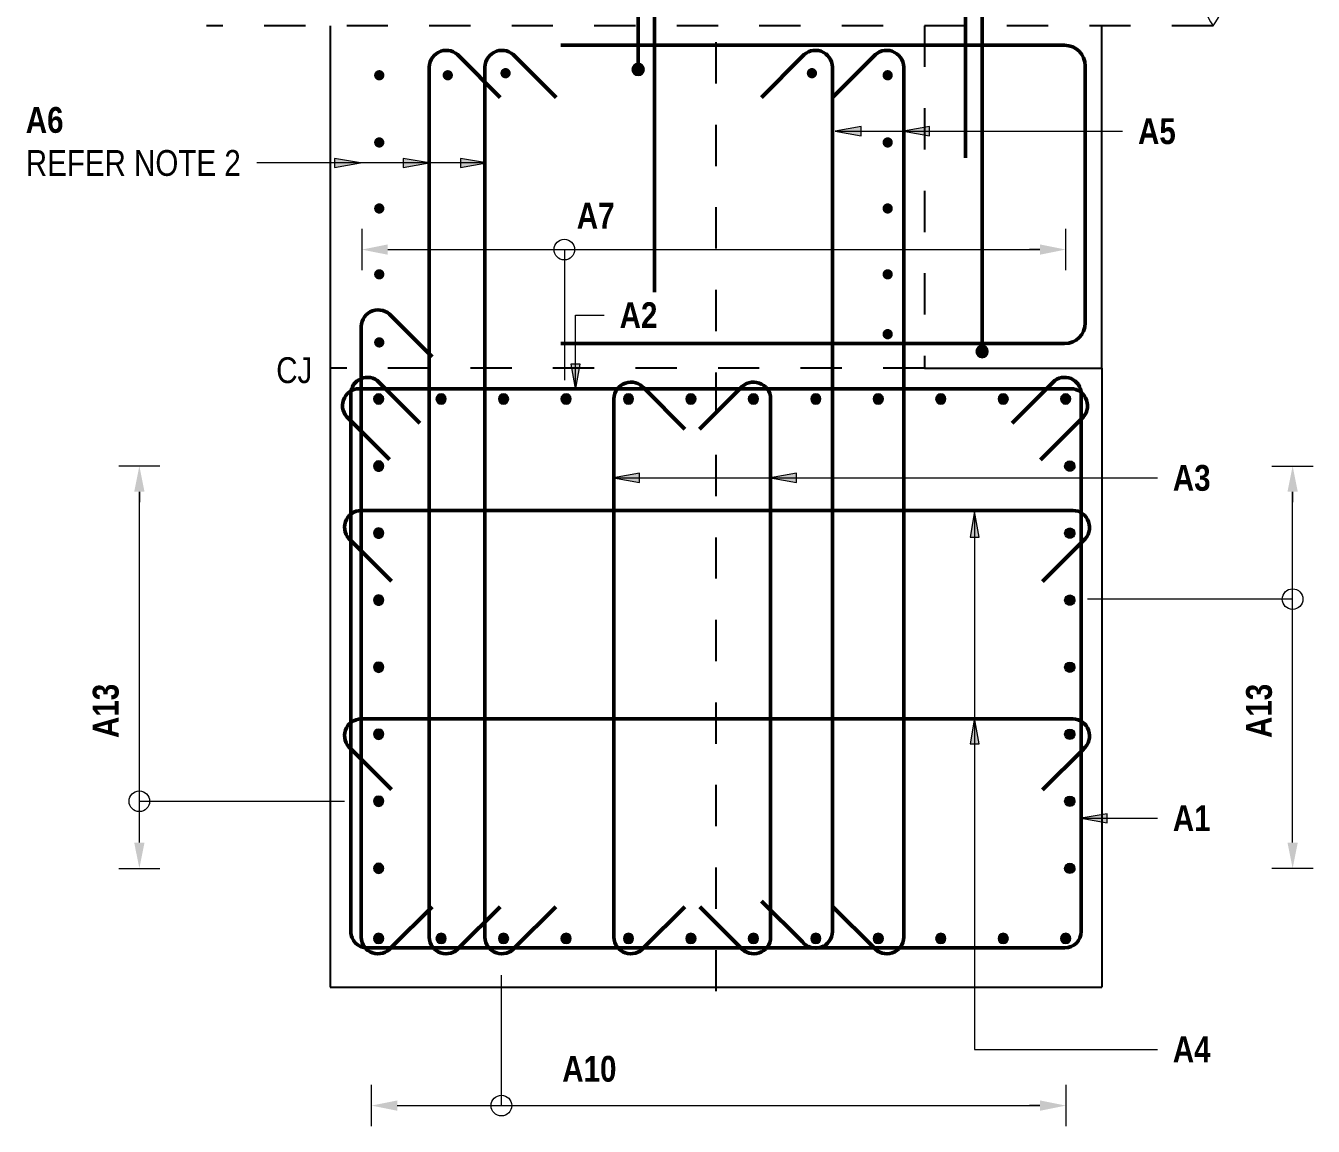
# Model space of a CAD drawing. Header units: metres. Extents: x -546.8 to -533.5, y 1.4 to 22.4.
# Drawn here: x -537.162 to -534.041, y 2.478 to 5.145 of the extents above; entities that cross this region are included whole.
import ezdxf

# ---------------------------------------------------------------- set-up
doc = ezdxf.new("R2010")
doc.units = ezdxf.units.M
doc.linetypes.add('JacobsCenter', pattern=[0.015, 0.009, -0.0015, 0.003, -0.0015])
doc.linetypes.add('JacobsDash', pattern=[0.0045, 0.003, -0.0015])
for name, color, linetype, lineweight in [('A-ANNO-NOTE', 7, 'Continuous', 9), ('A-DETL', 7, 'Continuous', 13), ('A-DETL-GENF', 7, 'Continuous', 9), ('G-ANNO-TEXT', 7, 'Continuous', 9)]:
    doc.layers.add(name, color=color, linetype=linetype, lineweight=lineweight)
doc.styles.add('Arial Narrow', font='ARIALN.TTF', dxfattribs={"height": 0.0625})
doc.styles.add('Arial Narrow_B', font='ARIALNB.TTF', dxfattribs={"height": 0.0625})

# ---------------------------------------------------------------- blocks, each defined once
blk = doc.blocks.new('Reinforcement-U Bar with135 hook - _L_ Bar-6677964-DRG-2873076 - SECTION 3')
at = {"layer": 'A-DETL-GENF', "lineweight": 50}
for p, q in [((-0.084, 0), (1.6062, 0)), ((-0.124, -0.04), (-0.124, -1.3429)), ((1.6462, -0.04), (1.6462, -1.3429)), ((-0.0558, -1.3712), (0.0432, -1.2722)), ((1.5779, -1.3712), (1.4789, -1.2722))]:
    blk.add_line(p, q, dxfattribs=at)
for centre, start, end in [((-0.084, -0.04), 90, 180), ((1.6062, -0.04), 360, 90), ((-0.084, -1.3429), 180, 315), ((1.6062, -1.3429), 225, 0)]:
    blk.add_arc(centre, 0.04, start, end, dxfattribs=at)
blk = doc.blocks.new('Reinforcement-TIE BAR 135_ - Lig-6673694-DRG-2873076 - SECTION 3')
at = {"layer": 'A-DETL-GENF', "lineweight": 50}
for p, q in [((1.725, 0), (0, 0)), ((-0.0251, -0.0728), (0.0739, -0.1718)), ((1.7505, -0.0733), (1.6515, -0.1723))]:
    blk.add_line(p, q, dxfattribs=at)
for centre, radius, start, end in [((0.001, -0.0411), 0.0411, 91.4367, 230.5003), ((1.724, -0.0414), 0.0414, 309.7212, 88.5979)]:
    blk.add_arc(centre, radius, start, end, dxfattribs=at)
blk = doc.blocks.new('Repeating Detail - Reo Dot_Scale 25_Section-1695670-DRG-2873076 - SECTION 3')
at = {"layer": 'A-DETL-GENF'}
for points in [[(0.0125, 1.665), (0.0121, 1.6682), (0.0108, 1.6713), (0.0088, 1.6738), (0.0062, 1.6758), (0.0032, 1.6771), (0, 1.6775), (-0.0032, 1.6771), (-0.0063, 1.6758), (-0.0088, 1.6738), (-0.0108, 1.6713), (-0.0121, 1.6682), (-0.0125, 1.665), (-0.0121, 1.6618), (-0.0108, 1.6588), (-0.0088, 1.6562), (-0.0063, 1.6542), (-0.0032, 1.6529), (0, 1.6525), (0.0032, 1.6529), (0.0062, 1.6542), (0.0088, 1.6562), (0.0108, 1.6588), (0.0121, 1.6618)], [(0.0125, 1.5136), (0.0121, 1.5169), (0.0108, 1.5199), (0.0088, 1.5225), (0.0062, 1.5245), (0.0032, 1.5257), (0, 1.5261), (-0.0032, 1.5257), (-0.0063, 1.5245), (-0.0088, 1.5225), (-0.0108, 1.5199), (-0.0121, 1.5169), (-0.0125, 1.5136), (-0.0121, 1.5104), (-0.0108, 1.5074), (-0.0088, 1.5048), (-0.0063, 1.5028), (-0.0032, 1.5016), (0, 1.5011), (0.0032, 1.5016), (0.0062, 1.5028), (0.0088, 1.5048), (0.0108, 1.5074), (0.0121, 1.5104)], [(0.0125, 1.3623), (0.0121, 1.3655), (0.0108, 1.3685), (0.0088, 1.3711), (0.0062, 1.3731), (0.0032, 1.3743), (0, 1.3748), (-0.0032, 1.3743), (-0.0063, 1.3731), (-0.0088, 1.3711), (-0.0108, 1.3685), (-0.0121, 1.3655), (-0.0125, 1.3623), (-0.0121, 1.359), (-0.0108, 1.356), (-0.0088, 1.3534), (-0.0063, 1.3514), (-0.0032, 1.3502), (0, 1.3498), (0.0032, 1.3502), (0.0062, 1.3514), (0.0088, 1.3534), (0.0108, 1.356), (0.0121, 1.359)], [(0.0125, 1.2109), (0.0121, 1.2141), (0.0108, 1.2172), (0.0088, 1.2197), (0.0062, 1.2217), (0.0032, 1.223), (0, 1.2234), (-0.0032, 1.223), (-0.0063, 1.2217), (-0.0088, 1.2197), (-0.0108, 1.2172), (-0.0121, 1.2141), (-0.0125, 1.2109), (-0.0121, 1.2077), (-0.0108, 1.2047), (-0.0088, 1.2021), (-0.0063, 1.2001), (-0.0032, 1.1988), (0, 1.1984), (0.0032, 1.1988), (0.0062, 1.2001), (0.0088, 1.2021), (0.0108, 1.2047), (0.0121, 1.2077)], [(0.0125, 1.0595), (0.0121, 1.0628), (0.0108, 1.0658), (0.0088, 1.0684), (0.0062, 1.0704), (0.0032, 1.0716), (0, 1.072), (-0.0032, 1.0716), (-0.0063, 1.0704), (-0.0094, 1.0677), (-0.0108, 1.0658), (-0.0121, 1.0628), (-0.0125, 1.0595), (-0.0121, 1.0563), (-0.0108, 1.0533), (-0.0088, 1.0507), (-0.0063, 1.0487), (-0.0032, 1.0475), (0, 1.047), (0.0032, 1.0475), (0.0062, 1.0487), (0.0088, 1.0507), (0.0108, 1.0533), (0.0121, 1.0563)], [(0.0125, 0.9082), (0.0121, 0.9114), (0.0108, 0.9144), (0.0088, 0.917), (0.0062, 0.919), (0.0032, 0.9203), (0, 0.9207), (-0.0032, 0.9203), (-0.0063, 0.919), (-0.0088, 0.917), (-0.0108, 0.9144), (-0.0121, 0.9114), (-0.0125, 0.9082), (-0.0121, 0.9049), (-0.0108, 0.9019), (-0.0088, 0.8993), (-0.0063, 0.8974), (-0.0032, 0.8961), (0, 0.8957), (0.0032, 0.8961), (0.0062, 0.8974), (0.0088, 0.8993), (0.0108, 0.9019), (0.0121, 0.9049)], [(0.0125, 0.7568), (0.0121, 0.7601), (0.0108, 0.7631), (0.0088, 0.7657), (0.0062, 0.7676), (0.0032, 0.7689), (0, 0.7693), (-0.0032, 0.7689), (-0.0063, 0.7676), (-0.0088, 0.7657), (-0.0108, 0.7631), (-0.0121, 0.7601), (-0.0125, 0.7568), (-0.0121, 0.7536), (-0.0108, 0.7506), (-0.0088, 0.748), (-0.0063, 0.746), (-0.0032, 0.7447), (0, 0.7443), (0.0032, 0.7447), (0.0062, 0.746), (0.0088, 0.748), (0.0108, 0.7506), (0.0121, 0.7536)], [(0.0125, 0.6055), (0.0121, 0.6087), (0.0108, 0.6117), (0.0088, 0.6143), (0.0062, 0.6163), (0.0032, 0.6175), (0, 0.618), (-0.0032, 0.6175), (-0.0063, 0.6163), (-0.0088, 0.6143), (-0.0108, 0.6117), (-0.0121, 0.6087), (-0.0125, 0.6055), (-0.0121, 0.6022), (-0.0108, 0.5992), (-0.0088, 0.5966), (-0.0063, 0.5946), (-0.0032, 0.5934), (0, 0.593), (0.0032, 0.5934), (0.0062, 0.5946), (0.0088, 0.5966), (0.0108, 0.5992), (0.0121, 0.6022)], [(0.0125, 0.4541), (0.0121, 0.4573), (0.0108, 0.4603), (0.0088, 0.4629), (0.0062, 0.4649), (0.0032, 0.4662), (0, 0.4666), (-0.0032, 0.4662), (-0.0063, 0.4649), (-0.0088, 0.4629), (-0.0108, 0.4603), (-0.0121, 0.4573), (-0.0125, 0.4541), (-0.0121, 0.4509), (-0.0108, 0.4478), (-0.0088, 0.4453), (-0.0063, 0.4433), (-0.0032, 0.442), (0, 0.4416), (0.0032, 0.442), (0.0062, 0.4433), (0.0088, 0.4453), (0.0108, 0.4478), (0.0121, 0.4509)], [(0.0125, 0.3027), (0.0121, 0.306), (0.0108, 0.309), (0.0088, 0.3116), (0.0062, 0.3136), (0.0032, 0.3148), (0, 0.3152), (-0.0032, 0.3148), (-0.0063, 0.3136), (-0.0088, 0.3116), (-0.0108, 0.309), (-0.0121, 0.306), (-0.0125, 0.3027), (-0.0121, 0.2995), (-0.0108, 0.2965), (-0.0088, 0.2939), (-0.0063, 0.2919), (-0.0032, 0.2907), (0, 0.2902), (0.0032, 0.2907), (0.0062, 0.2919), (0.0088, 0.2939), (0.0108, 0.2965), (0.0121, 0.2995)], [(0.0125, 0.1514), (0.0121, 0.1546), (0.0108, 0.1576), (0.0088, 0.1602), (0.0062, 0.1622), (0.0032, 0.1634), (0, 0.1639), (-0.0032, 0.1634), (-0.0063, 0.1622), (-0.0088, 0.1602), (-0.0108, 0.1576), (-0.0121, 0.1546), (-0.0125, 0.1514), (-0.0121, 0.1481), (-0.0108, 0.1451), (-0.0088, 0.1425), (-0.0063, 0.1405), (-0.0032, 0.1393), (0, 0.1389), (0.0032, 0.1393), (0.0062, 0.1405), (0.0088, 0.1425), (0.0108, 0.1451), (0.0121, 0.1481)], [(0.0125, 0), (0.0121, 0.0032), (0.0108, 0.0062), (0.0088, 0.0088), (0.0062, 0.0108), (0.0032, 0.0121), (0, 0.0125), (-0.0032, 0.0121), (-0.0063, 0.0108), (-0.0088, 0.0088), (-0.0108, 0.0062), (-0.0121, 0.0032), (-0.0125, 0), (-0.0121, -0.0032), (-0.0108, -0.0063), (-0.0088, -0.0088), (-0.0063, -0.0108), (-0.0032, -0.0121), (0, -0.0125), (0.0032, -0.0121), (0.0062, -0.0108), (0.0088, -0.0088), (0.0108, -0.0063), (0.0121, -0.0032)]]:
    blk.add_hatch(color=256, dxfattribs=at).paths.add_polyline_path(points)
for centre, start, end in [((0, 1.665), 360, 180), ((0, 1.665), 180, 360), ((0, 1.5136), 360, 180), ((0, 1.5136), 180, 360), ((0, 1.3623), 360, 180), ((0, 1.3623), 180, 360), ((0, 1.2109), 360, 180), ((0, 1.2109), 180, 360), ((0, 1.0595), 360, 180), ((0, 1.0595), 180, 360), ((0, 0.9082), 360, 180), ((0, 0.9082), 180, 360), ((0, 0.7568), 360, 180), ((0, 0.7568), 180, 360), ((0, 0.6055), 360, 180), ((0, 0.6055), 180, 360), ((0, 0.4541), 360, 180), ((0, 0.4541), 180, 360), ((0, 0.3027), 360, 180), ((0, 0.3027), 180, 360), ((0, 0.1514), 360, 180), ((0, 0.1514), 180, 360), ((0, 0), 360, 180), ((0, 0), 180, 360)]:
    blk.add_arc(centre, 0.0125, start, end, dxfattribs=at)
blk = doc.blocks.new('Repeating Detail - Reo Dot_Scale 25_Section-V9-DRG-2873076 - SECTION 3')
at = {"layer": 'A-DETL-GENF'}
for points in [[(0, 0.9875), (-0.0032, 0.9871), (-0.0063, 0.9858), (-0.0088, 0.9838), (-0.0108, 0.9812), (-0.0121, 0.9782), (-0.0125, 0.975), (-0.0121, 0.9718), (-0.0108, 0.9687), (-0.0088, 0.9662), (-0.0063, 0.9642), (-0.0032, 0.9629), (0, 0.9625), (0.0032, 0.9629), (0.0062, 0.9642), (0.0088, 0.9662), (0.0108, 0.9687), (0.0121, 0.9718), (0.0125, 0.975), (0.0121, 0.9782), (0.0108, 0.9812), (0.0088, 0.9838), (0.0062, 0.9858), (0.0032, 0.9871)], [(0, 0.825), (-0.0032, 0.8246), (-0.0063, 0.8233), (-0.0088, 0.8213), (-0.0108, 0.8187), (-0.0121, 0.8157), (-0.0125, 0.8125), (-0.0121, 0.8093), (-0.0108, 0.8062), (-0.0088, 0.8037), (-0.0063, 0.8017), (-0.0032, 0.8004), (0, 0.8), (0.0032, 0.8004), (0.0062, 0.8017), (0.0088, 0.8037), (0.0108, 0.8062), (0.0121, 0.8093), (0.0125, 0.8125), (0.0121, 0.8157), (0.0108, 0.8187), (0.0088, 0.8213), (0.0062, 0.8233), (0.0032, 0.8246)], [(0, 0.6625), (-0.0032, 0.6621), (-0.0063, 0.6608), (-0.0088, 0.6588), (-0.0108, 0.6562), (-0.0121, 0.6532), (-0.0125, 0.65), (-0.0121, 0.6468), (-0.0108, 0.6437), (-0.0088, 0.6412), (-0.0063, 0.6392), (-0.0032, 0.6379), (0, 0.6375), (0.0032, 0.6379), (0.0062, 0.6392), (0.0088, 0.6412), (0.0108, 0.6437), (0.0121, 0.6468), (0.0125, 0.65), (0.0121, 0.6532), (0.0108, 0.6562), (0.0088, 0.6588), (0.0062, 0.6608), (0.0032, 0.6621)], [(0, 0.5), (-0.0032, 0.4996), (-0.0063, 0.4983), (-0.0088, 0.4963), (-0.0108, 0.4937), (-0.0121, 0.4907), (-0.0125, 0.4875), (-0.0121, 0.4843), (-0.0108, 0.4812), (-0.0088, 0.4787), (-0.0063, 0.4767), (-0.0032, 0.4754), (0, 0.475), (0.0032, 0.4754), (0.0062, 0.4767), (0.0088, 0.4787), (0.0108, 0.4812), (0.0121, 0.4843), (0.0125, 0.4875), (0.0121, 0.4907), (0.0108, 0.4937), (0.0088, 0.4963), (0.0062, 0.4983), (0.0032, 0.4996)], [(0, 0.3375), (-0.0032, 0.3371), (-0.0063, 0.3358), (-0.0088, 0.3338), (-0.0108, 0.3312), (-0.0121, 0.3282), (-0.0125, 0.325), (-0.0121, 0.3218), (-0.0108, 0.3187), (-0.0088, 0.3162), (-0.0063, 0.3142), (-0.0032, 0.3129), (0, 0.3125), (0.0032, 0.3129), (0.0062, 0.3142), (0.0088, 0.3162), (0.0108, 0.3187), (0.0121, 0.3218), (0.0125, 0.325), (0.0121, 0.3282), (0.0108, 0.3312), (0.0088, 0.3338), (0.0062, 0.3358), (0.0032, 0.3371)], [(0, 0.175), (-0.0032, 0.1746), (-0.0063, 0.1733), (-0.0088, 0.1713), (-0.0108, 0.1687), (-0.0121, 0.1657), (-0.0125, 0.1625), (-0.0121, 0.1593), (-0.0108, 0.1562), (-0.0088, 0.1537), (-0.0063, 0.1517), (-0.0032, 0.1504), (0, 0.15), (0.0032, 0.1504), (0.0062, 0.1517), (0.0088, 0.1537), (0.0108, 0.1562), (0.0121, 0.1593), (0.0125, 0.1625), (0.0121, 0.1657), (0.0108, 0.1687), (0.0088, 0.1713), (0.0062, 0.1733), (0.0032, 0.1746)], [(0, 0.0125), (-0.0032, 0.0121), (-0.0063, 0.0108), (-0.0088, 0.0088), (-0.0108, 0.0062), (-0.0121, 0.0032), (-0.0125, 0), (-0.0121, -0.0032), (-0.0108, -0.0063), (-0.0088, -0.0088), (-0.0063, -0.0108), (-0.0032, -0.0121), (0, -0.0125), (0.0032, -0.0121), (0.0062, -0.0108), (0.0088, -0.0088), (0.0108, -0.0063), (0.0121, -0.0032), (0.0125, 0), (0.0121, 0.0032), (0.0108, 0.0062), (0.0088, 0.0088), (0.0062, 0.0108), (0.0032, 0.0121)]]:
    blk.add_hatch(color=256, dxfattribs=at).paths.add_polyline_path(points)
for centre, start, end in [((0, 0.975), 360, 180), ((0, 0.975), 180, 360), ((0, 0.8125), 360, 180), ((0, 0.8125), 180, 360), ((0, 0.65), 360, 180), ((0, 0.65), 180, 360), ((0, 0.4875), 360, 180), ((0, 0.4875), 180, 360), ((0, 0.325), 360, 180), ((0, 0.325), 180, 360), ((0, 0.1625), 360, 180), ((0, 0.1625), 180, 360), ((0, 0), 360, 180), ((0, 0), 180, 360)]:
    blk.add_arc(centre, 0.0125, start, end, dxfattribs=at)
blk = doc.blocks.new('Reinforcement-TIE BAR 135_ - Lig-6674803-DRG-2873076 - SECTION 3')
at = {"layer": 'A-DETL-GENF', "lineweight": 50}
for p, q in [((1.305, 0), (0, 0)), ((-0.0251, -0.0728), (0.0739, -0.1718)), ((1.3305, -0.0733), (1.2315, -0.1723))]:
    blk.add_line(p, q, dxfattribs=at)
for centre, radius, start, end in [((0.001, -0.0411), 0.0411, 91.4367, 230.5003), ((1.304, -0.0414), 0.0414, 309.7212, 88.5979)]:
    blk.add_arc(centre, radius, start, end, dxfattribs=at)
blk = doc.blocks.new('Reinforcement-TIE BAR 135_ - Lig-6674867-DRG-2873076 - SECTION 3')
at = {"layer": 'A-DETL-GENF', "lineweight": 50}
for p, q in [((-0.0251, 0.0728), (0.0739, 0.1718)), ((1.3305, 0.0733), (1.2315, 0.1723)), ((1.305, 0), (0, 0))]:
    blk.add_line(p, q, dxfattribs=at)
for centre, radius, start, end in [((0.001, 0.0411), 0.0411, 129.4997, 268.5633), ((1.304, 0.0414), 0.0414, 271.4021, 50.2788)]:
    blk.add_arc(centre, radius, start, end, dxfattribs=at)
blk = doc.blocks.new('Reinforcement-TIE BAR 135_ - Lig-9207669-DRG-2873076 - SECTION 3')
at = {"layer": 'A-DETL-GENF', "lineweight": 50}
for p, q in [((1.48, 0), (0, 0)), ((-0.0251, -0.0728), (0.0739, -0.1718)), ((1.5055, -0.0733), (1.4065, -0.1723))]:
    blk.add_line(p, q, dxfattribs=at)
for centre, radius, start, end in [((0.001, -0.0411), 0.0411, 91.4367, 230.5003), ((1.479, -0.0414), 0.0414, 309.7212, 88.5979)]:
    blk.add_arc(centre, radius, start, end, dxfattribs=at)
blk = doc.blocks.new('Reinforcement-TIE BAR 135_ - Lig-7275899-DRG-2873076 - SECTION 3')
at = {"layer": 'A-DETL-GENF', "lineweight": 50}
for p, q in [((2.109, 0), (0, 0)), ((-0.0251, -0.0728), (0.0739, -0.1718)), ((2.1345, -0.0733), (2.0355, -0.1723))]:
    blk.add_line(p, q, dxfattribs=at)
for centre, radius, start, end in [((0.001, -0.0411), 0.0411, 91.4367, 230.5003), ((2.108, -0.0414), 0.0414, 309.7212, 88.5979)]:
    blk.add_arc(centre, radius, start, end, dxfattribs=at)
blk = doc.blocks.new('Reinforcement-TIE BAR 135_ - Lig-7275886-DRG-2873076 - SECTION 3')
at = {"layer": 'A-DETL-GENF', "lineweight": 50}
for p, q in [((-0.0251, 0.0728), (0.0739, 0.1718)), ((2.1345, 0.0733), (2.0355, 0.1723)), ((2.109, 0), (0, 0))]:
    blk.add_line(p, q, dxfattribs=at)
for centre, radius, start, end in [((0.001, 0.0411), 0.0411, 129.4997, 268.5633), ((2.108, 0.0414), 0.0414, 271.4021, 50.2788)]:
    blk.add_arc(centre, radius, start, end, dxfattribs=at)
blk = doc.blocks.new('T2DExtentArrowReinf_v1 - Extent-7621020-DRG-2873076 - SECTION 3')
at = {"layer": 'A-DETL-GENF'}
for p, q in [((0.6525, 0), (0.6525, 0.4975)), ((0, -0.01), (0, 0.01)), ((0.975, 0.01), (0.975, 0)), ((0.0625, 0), (0.9125, 0))]:
    blk.add_line(p, q, dxfattribs=at)
blk = doc.blocks.new('T2DExtentArrowReinf_v1 - Extent-7620937-DRG-2873076 - SECTION 3')
at = {"layer": 'A-DETL-GENF'}
for p, q in [((0, 0.01), (0, -0.01)), ((0.0625, 0), (0.9125, 0)), ((0.1625, 0), (0.1625, -0.4975)), ((0.975, -0.01), (0.975, 0))]:
    blk.add_line(p, q, dxfattribs=at)
blk = doc.blocks.new('Reinforcement-TIE BAR 135_ - Lig-7275900-DRG-2873076 - SECTION 3')
at = {"layer": 'A-DETL-GENF', "lineweight": 50}
for p, q in [((-0.0251, 0.0728), (0.0739, 0.1718)), ((2.1207, 0.0733), (2.0217, 0.1723)), ((2.0952, 0), (0, 0))]:
    blk.add_line(p, q, dxfattribs=at)
for centre, radius, start, end in [((0.001, 0.0411), 0.0411, 129.4997, 268.5633), ((2.0942, 0.0414), 0.0414, 271.4021, 50.2788)]:
    blk.add_arc(centre, radius, start, end, dxfattribs=at)
blk = doc.blocks.new('T2DExtentArrowReinf_v1 - Extent-7550439-DRG-2873076 - SECTION 3')
at = {"layer": 'A-DETL-GENF'}
for p, q in [((0.315, 0), (0.315, 0.3165)), ((0, -0.01), (0, 0.01)), ((0.0625, 0), (1.62, 0)), ((1.6825, 0.01), (1.6825, 0))]:
    blk.add_line(p, q, dxfattribs=at)
blk = doc.blocks.new('T2DExtentArrowReinf_v1 - Extent-7275884-DRG-2873076 - SECTION 3')
at = {"layer": 'A-DETL-GENF'}
for p, q in [((0, 0.01), (0, -0.01)), ((0.0625, 0), (1.6431, 0)), ((0.4906, 0), (0.4906, -0.3165)), ((1.7056, -0.01), (1.7056, 0))]:
    blk.add_line(p, q, dxfattribs=at)
blk = doc.blocks.new('B_Det_Reinf_Bar Section_2D_Grey - Reo Dot_Scale 25_Section-6572820-DRG-2873076 - SECTION 3')
at = {"layer": 'A-DETL-GENF', "true_color": 0xafafaf}
blk.add_hatch(color=253, dxfattribs=at).paths.add_polyline_path([(0, -0.0125), (0.0032, -0.0121), (0.0063, -0.0108), (0.0088, -0.0088), (0.0108, -0.0062), (0.0121, -0.0032), (0.0125, 0), (0.0121, 0.0032), (0.0108, 0.0063), (0.0088, 0.0088), (0.0063, 0.0108), (0.0032, 0.0121), (0, 0.0125), (-0.0032, 0.0121), (-0.0062, 0.0108), (-0.0088, 0.0088), (-0.0108, 0.0063), (-0.0121, 0.0032), (-0.0125, 0), (-0.0121, -0.0032), (-0.0108, -0.0062), (-0.0088, -0.0088), (-0.0062, -0.0108), (-0.0032, -0.0121)])
blk = doc.blocks.new('B_Det_Reinf_Bar Section_2D_Grey - Reo Dot_Scale 25_Section-V11-DRG-2873076 - SECTION 3')
at = {"layer": 'A-DETL-GENF', "true_color": 0xafafaf}
blk.add_hatch(color=253, dxfattribs=at).paths.add_polyline_path([(0, 0.0125), (-0.0032, 0.0121), (-0.0063, 0.0108), (-0.0088, 0.0088), (-0.0108, 0.0062), (-0.0121, 0.0032), (-0.0125, 0), (-0.0121, -0.0032), (-0.0108, -0.0063), (-0.0088, -0.0088), (-0.0063, -0.0108), (-0.0032, -0.0121), (0, -0.0125), (0.0032, -0.0121), (0.0062, -0.0108), (0.0088, -0.0088), (0.0108, -0.0063), (0.0121, -0.0032), (0.0125, 0), (0.0121, 0.0032), (0.0108, 0.0062), (0.0088, 0.0088), (0.0062, 0.0108), (0.0032, 0.0121)])
blk = doc.blocks.new('CS_DET_Rebar Combined_Grey - Multiple Bar-7275943-DRG-2873076 - SECTION 3')
at = {"layer": 'A-DETL-GENF', "true_color": 0xafafaf}
blk.add_hatch(color=253, dxfattribs=at).paths.add_polyline_path([(0.015, 0), (0.0145, 0.0039), (0.013, 0.0075), (0.0106, 0.0106), (0.0075, 0.013), (0.0039, 0.0145), (0, 0.015), (-0.0039, 0.0145), (-0.0077, 0.0128), (-0.0106, 0.0106), (-0.013, 0.0075), (-0.0145, 0.0039), (-0.015, 0), (-0.0145, -0.0039), (-0.013, -0.0075), (-0.0106, -0.0106), (-0.0075, -0.013), (-0.0039, -0.0145), (0, -0.015), (0.0039, -0.0145), (0.0075, -0.013), (0.0106, -0.0106), (0.013, -0.0075), (0.0145, -0.0039)])
at = {"layer": 'A-DETL-GENF', "color": 253, "lineweight": 50, "true_color": 0xafafaf}
blk.add_line((0.015, 0), (1.34, 0), dxfattribs=at)
at = {"layer": 'A-DETL-GENF', "color": 253, "true_color": 0xafafaf}
for start, end in [(360, 180), (180, 360)]:
    blk.add_arc((0, 0), 0.015, start, end, dxfattribs=at)
blk = doc.blocks.new('CS_DET_Rebar Combined_Grey - Multiple Bar-7275946-DRG-2873076 - SECTION 3')
at = {"layer": 'A-DETL-GENF', "true_color": 0xafafaf}
blk.add_hatch(color=253, dxfattribs=at).paths.add_polyline_path([(1.375, 0), (1.3745, 0.0039), (1.373, 0.0075), (1.3706, 0.0106), (1.3675, 0.013), (1.3632, 0.0146), (1.36, 0.015), (1.3561, 0.0145), (1.3525, 0.013), (1.3494, 0.0106), (1.347, 0.0075), (1.3455, 0.0039), (1.345, 0), (1.3455, -0.0039), (1.347, -0.0075), (1.3494, -0.0106), (1.3525, -0.013), (1.3561, -0.0145), (1.36, -0.015), (1.3639, -0.0145), (1.3675, -0.013), (1.3706, -0.0106), (1.373, -0.0075), (1.3745, -0.0039)])
at = {"layer": 'A-DETL-GENF', "color": 253, "lineweight": 50, "true_color": 0xafafaf}
blk.add_line((0, 0), (1.345, 0), dxfattribs=at)
at = {"layer": 'A-DETL-GENF', "color": 253, "true_color": 0xafafaf}
for start, end in [(0, 180), (180, 360)]:
    blk.add_arc((1.36, 0), 0.015, start, end, dxfattribs=at)
blk = doc.blocks.new('ReinfShapeBZT_Grey Light - ReinfShapeBZT_Grey Light-7275959-DRG-2873076 - SECTION 3')
at = {"layer": 'A-DETL-GENF', "color": 253, "lineweight": 50, "true_color": 0xafafaf}
for p, q in [((-0.3627, -0.0773), (-0.3627, 1.1435)), ((0.3604, 1.1435), (0.3604, -0.0773)), ((0.3104, -0.1273), (-0.3127, -0.1273))]:
    blk.add_line(p, q, dxfattribs=at)
for centre, start, end in [((-0.3127, -0.0773), 180, 270), ((0.3104, -0.0773), 270, 0)]:
    blk.add_arc(centre, 0.05, start, end, dxfattribs=at)
blk = doc.blocks.new('CS_DET_Rebar Combined_Grey - Multiple Bar-7275950-DRG-2873076 - SECTION 3')
at = {"layer": 'A-DETL-GENF', "true_color": 0xafafaf}
blk.add_hatch(color=253, dxfattribs=at).paths.add_polyline_path([(-0.015, 0), (-0.0145, -0.0039), (-0.013, -0.0075), (-0.0106, -0.0106), (-0.0075, -0.013), (-0.0039, -0.0145), (0, -0.015), (0.0039, -0.0145), (0.0075, -0.013), (0.0106, -0.0106), (0.013, -0.0075), (0.0145, -0.0039), (0.015, 0), (0.0145, 0.0039), (0.013, 0.0075), (0.0106, 0.0106), (0.0075, 0.013), (0.0039, 0.0145), (0, 0.015), (-0.0039, 0.0145), (-0.0075, 0.013), (-0.0106, 0.0106), (-0.013, 0.0075), (-0.0145, 0.0039)])
at = {"layer": 'A-DETL-GENF', "color": 253, "lineweight": 50, "true_color": 0xafafaf}
blk.add_line((0.015, 0), (1.2698, 0), dxfattribs=at)
at = {"layer": 'A-DETL-GENF', "color": 253, "true_color": 0xafafaf}
for start, end in [(360, 180), (180, 360)]:
    blk.add_arc((0, 0), 0.015, start, end, dxfattribs=at)
blk = doc.blocks.new('CS_DET_Rebar Combined_Grey - Multiple Bar-7275955-DRG-2873076 - SECTION 3')
at = {"layer": 'A-DETL-GENF', "true_color": 0xafafaf}
blk.add_hatch(color=253, dxfattribs=at).paths.add_polyline_path([(1.045, 0), (1.0455, -0.0039), (1.047, -0.0075), (1.0494, -0.0106), (1.0525, -0.013), (1.0561, -0.0145), (1.06, -0.015), (1.0639, -0.0145), (1.0675, -0.013), (1.0706, -0.0106), (1.073, -0.0075), (1.0745, -0.0039), (1.075, 0), (1.0745, 0.0039), (1.073, 0.0075), (1.0706, 0.0106), (1.0675, 0.013), (1.0639, 0.0145), (1.06, 0.015), (1.0561, 0.0145), (1.0525, 0.013), (1.0494, 0.0106), (1.047, 0.0075), (1.0455, 0.0039)])
at = {"layer": 'A-DETL-GENF', "color": 253, "lineweight": 50, "true_color": 0xafafaf}
blk.add_line((0, 0), (1.045, 0), dxfattribs=at)
at = {"layer": 'A-DETL-GENF', "color": 253, "true_color": 0xafafaf}
for start, end in [(360, 180), (180, 360)]:
    blk.add_arc((1.06, 0), 0.015, start, end, dxfattribs=at)
blk = doc.blocks.new('CS_DET_Pile-Column_BreakLine - CS_Tubular BreakLine-7277440-DRG-2873076 - SECTION 3')
at = {"layer": 'A-DETL-GENF', "lineweight": 18}
for centre, start, end in [((0.085, -0.1128), 52.9573, 127.0427), ((0.255, -0.1128), 52.9573, 127.0427), ((0.255, 0.1124), 232.9573, 307.0427)]:
    blk.add_arc(centre, 0.1411, start, end, dxfattribs=at)

msp = doc.modelspace()

# ---------------------------------------------------------------- hatches: boundary and pattern name
at = {"layer": 'A-ANNO-NOTE'}
for points in [[(-536.2843, 4.5902), (-536.2843, 4.6152), (-536.3468, 4.6027), (-536.3414, 4.6016)], [(-534.7037, 4.5902), (-534.6412, 4.6027), (-534.7037, 4.6152)], [(-536.8987, 4.0156), (-536.8737, 4.0156), (-536.8862, 4.0781)], [(-534.0787, 4.0156), (-534.0912, 4.0781), (-534.1037, 4.0156)], [(-536.8862, 3.1031), (-536.8737, 3.1656), (-536.8987, 3.1656), (-536.8957, 3.1504)], [(-534.0912, 3.1031), (-534.0787, 3.1656), (-534.1037, 3.1656)], [(-536.2612, 2.5156), (-536.2612, 2.5406), (-536.3237, 2.5281)], [(-534.7037, 2.5156), (-534.6412, 2.5281), (-534.7037, 2.5406)]]:
    msp.add_hatch(color=256, dxfattribs=at).paths.add_polyline_path(points)
at = {"layer": 'G-ANNO-TEXT'}
for points in [[(-535.1995, 4.8896), (-535.137, 4.8785), (-535.137, 4.9006)], [(-535.034, 4.8896), (-534.9715, 4.8785), (-534.9715, 4.9006)], [(-536.3504, 4.8126), (-536.4129, 4.8237), (-536.4129, 4.8016)], [(-536.1842, 4.8126), (-536.2467, 4.8237), (-536.2467, 4.8016)], [(-536.0451, 4.8126), (-536.1076, 4.8237), (-536.1076, 4.8016)], [(-535.8291, 4.2621), (-535.818, 4.3246), (-535.8401, 4.3246)], [(-535.7367, 4.0494), (-535.6742, 4.0384), (-535.6742, 4.0605)], [(-535.3562, 4.0494), (-535.2937, 4.0384), (-535.2937, 4.0605)], [(-534.8618, 3.9682), (-534.8728, 3.9057), (-534.8508, 3.9057)], [(-534.8618, 3.4674), (-534.8728, 3.4049), (-534.8508, 3.4049)], [(-534.6033, 3.2244), (-534.5408, 3.2134), (-534.5408, 3.2355)]]:
    msp.add_hatch(color=256, dxfattribs=at).paths.add_polyline_path(points)

# ---------------------------------------------------------------- linework, layer by layer
at = {"layer": 'A-ANNO-NOTE'}
for p, q in [((-536.3468, 4.6527), (-536.3468, 4.5527)), ((-534.6412, 4.5527), (-534.6412, 4.6527)), ((-536.2843, 4.6027), (-536.2593, 4.6027)), ((-534.7037, 4.6027), (-534.7287, 4.6027)), ((-536.8362, 4.0781), (-536.9362, 4.0781)), ((-534.1412, 4.0781), (-534.0412, 4.0781)), ((-536.8862, 4.0156), (-536.8862, 3.9906)), ((-534.0912, 4.0156), (-534.0912, 3.9906)), ((-536.8862, 3.1656), (-536.8862, 3.1906)), ((-534.0912, 3.1656), (-534.0912, 3.1906)), ((-536.9362, 3.1031), (-536.8362, 3.1031)), ((-534.0412, 3.1031), (-534.1412, 3.1031)), ((-536.3237, 2.4781), (-536.3237, 2.5781)), ((-534.6412, 2.5781), (-534.6412, 2.4781)), ((-536.2612, 2.5281), (-536.2362, 2.5281)), ((-534.7037, 2.5281), (-534.7287, 2.5281))]:
    msp.add_line(p, q, dxfattribs=at)
for centre in [(-535.8562, 4.6027), (-534.0912, 3.7556), (-536.8862, 3.2656), (-536.0087, 2.5281)]:
    msp.add_circle(centre, 0.025, dxfattribs=at)
at = {"layer": 'A-DETL', "linetype": 'JacobsCenter', "lineweight": 25}
msp.add_line((-535.4887, 6.7052), (-535.4887, 2.7052), dxfattribs=at)
at = {"layer": 'A-DETL', "linetype": 'JacobsDash', "lineweight": 25}
for p, q in [((-534.2837, 5.1452), (-536.7237, 5.1452)), ((-534.9837, 5.1452), (-534.9837, 4.3152)), ((-534.9837, 4.3152), (-536.4237, 4.3152))]:
    msp.add_line(p, q, dxfattribs=at)
at = {"layer": 'A-DETL', "lineweight": 25}
for p, q in [((-536.4237, 5.1452), (-536.4237, 2.8152)), ((-534.5537, 4.3152), (-534.5537, 5.1452)), ((-534.9837, 4.3152), (-534.5537, 4.3152)), ((-534.5537, 4.3152), (-534.5537, 2.8152)), ((-536.4237, 2.8152), (-534.5537, 2.8152))]:
    msp.add_line(p, q, dxfattribs=at)
at = {"layer": 'G-ANNO-TEXT'}
for p, q in [((-535.137, 4.9006), (-535.1995, 4.8896)), ((-535.137, 4.8785), (-535.137, 4.9006)), ((-534.9715, 4.9006), (-535.034, 4.8896)), ((-534.9715, 4.8785), (-534.9715, 4.9006)), ((-535.1995, 4.8896), (-535.137, 4.8785)), ((-535.1995, 4.8896), (-534.5033, 4.8896)), ((-535.034, 4.8896), (-534.9715, 4.8785)), ((-535.034, 4.8896), (-534.5033, 4.8896)), ((-536.5998, 4.8126), (-536.6015, 4.8126)), ((-536.0451, 4.8126), (-536.5998, 4.8126)), ((-536.3504, 4.8126), (-536.5998, 4.8126)), ((-536.1842, 4.8126), (-536.5998, 4.8126)), ((-536.3504, 4.8126), (-536.4129, 4.8237)), ((-536.4129, 4.8237), (-536.4129, 4.8016)), ((-536.4129, 4.8016), (-536.3504, 4.8126)), ((-536.1842, 4.8126), (-536.2467, 4.8237)), ((-536.2467, 4.8237), (-536.2467, 4.8016)), ((-536.2467, 4.8016), (-536.1842, 4.8126)), ((-536.0451, 4.8126), (-536.1076, 4.8237)), ((-536.1076, 4.8237), (-536.1076, 4.8016)), ((-536.1076, 4.8016), (-536.0451, 4.8126)), ((-535.8291, 4.4437), (-535.7597, 4.4437)), ((-535.8291, 4.2621), (-535.8291, 4.4437)), ((-535.818, 4.3246), (-535.8401, 4.3246)), ((-535.8401, 4.3246), (-535.8291, 4.2621)), ((-535.8291, 4.2621), (-535.818, 4.3246)), ((-535.6742, 4.0605), (-535.7367, 4.0494)), ((-535.6742, 4.0384), (-535.6742, 4.0605)), ((-535.2937, 4.0605), (-535.3562, 4.0494)), ((-535.2937, 4.0384), (-535.2937, 4.0605)), ((-535.7367, 4.0494), (-535.6742, 4.0384)), ((-535.7367, 4.0494), (-534.419, 4.0494)), ((-535.3562, 4.0494), (-535.2937, 4.0384)), ((-535.3562, 4.0494), (-534.419, 4.0494)), ((-534.8618, 3.9682), (-534.8728, 3.9057)), ((-534.8508, 3.9057), (-534.8618, 3.9682)), ((-534.8618, 3.9682), (-534.8618, 2.6644)), ((-534.8728, 3.9057), (-534.8508, 3.9057)), ((-534.8618, 3.4674), (-534.8728, 3.4049)), ((-534.8508, 3.4049), (-534.8618, 3.4674)), ((-534.8618, 3.4674), (-534.8618, 2.6644)), ((-534.8728, 3.4049), (-534.8508, 3.4049)), ((-534.5408, 3.2355), (-534.6033, 3.2244)), ((-534.6033, 3.2244), (-534.5408, 3.2134)), ((-534.6033, 3.2244), (-534.419, 3.2244)), ((-534.5408, 3.2134), (-534.5408, 3.2355)), ((-534.8618, 2.6644), (-534.419, 2.6644)), ((-534.8618, 2.6644), (-534.419, 2.6644))]:
    msp.add_line(p, q, dxfattribs=at)

# ---------------------------------------------------------------- block references
at = {"layer": 'A-DETL-GENF', "color": 253, "true_color": 0xafafaf}
for name, p, rotation in [('CS_DET_Rebar Combined_Grey - Multiple Bar-7275950-DRG-2873076 - SECTION 3', (-535.6773, 5.0392), 89.99999999999991), ('CS_DET_Rebar Combined_Grey - Multiple Bar-7275943-DRG-2873076 - SECTION 3', (-534.8837, 6.1652), 269.9999999999999), ('CS_DET_Rebar Combined_Grey - Multiple Bar-7275946-DRG-2873076 - SECTION 3', (-534.8437, 5.7156), 270.0000000000001), ('CS_DET_Rebar Combined_Grey - Multiple Bar-7275955-DRG-2873076 - SECTION 3', (-535.6373, 4.4992), 89.99999999999991), ('ReinfShapeBZT_Grey Light - ReinfShapeBZT_Grey Light-7275959-DRG-2873076 - SECTION 3', (-534.721, 4.7375), 89.9999999999999), ('B_Det_Reinf_Bar Section_2D_Grey - Reo Dot_Scale 25_Section-V11-DRG-2873076 - SECTION 3', (-535.0726, 5.0252), 180), ('B_Det_Reinf_Bar Section_2D_Grey - Reo Dot_Scale 25_Section-V11-DRG-2873076 - SECTION 3', (-535.0726, 4.8623), 180), ('B_Det_Reinf_Bar Section_2D_Grey - Reo Dot_Scale 25_Section-V11-DRG-2873076 - SECTION 3', (-535.0726, 4.7023), 180), ('B_Det_Reinf_Bar Section_2D_Grey - Reo Dot_Scale 25_Section-V11-DRG-2873076 - SECTION 3', (-535.0726, 4.5427), 180), ('B_Det_Reinf_Bar Section_2D_Grey - Reo Dot_Scale 25_Section-V11-DRG-2873076 - SECTION 3', (-535.0726, 4.3977), 180)]:
    msp.add_blockref(name, p, dxfattribs=dict(at, rotation=rotation))
at = {"layer": 'A-DETL-GENF'}
for name, p, rotation in [('CS_DET_Pile-Column_BreakLine - CS_Tubular BreakLine-7277440-DRG-2873076 - SECTION 3', (-534.2835, 5.4852), 269.9999999999998), ('Reinforcement-TIE BAR 135_ - Lig-7275899-DRG-2873076 - SECTION 3', (-536.1837, 2.9361), 90), ('Reinforcement-TIE BAR 135_ - Lig-7275899-DRG-2873076 - SECTION 3', (-536.0487, 2.9361), 90), ('Reinforcement-TIE BAR 135_ - Lig-7275900-DRG-2873076 - SECTION 3', (-535.2062, 2.9499), 90), ('Reinforcement-TIE BAR 135_ - Lig-7275886-DRG-2873076 - SECTION 3', (-535.0337, 2.9361), 90), ('Reinforcement-TIE BAR 135_ - Lig-9207669-DRG-2873076 - SECTION 3', (-536.3487, 2.9361), 90), ('Reinforcement-U Bar with135 hook - _L_ Bar-6677964-DRG-2873076 - SECTION 3', (-534.7275, 2.9102), 180), ('Reinforcement-TIE BAR 135_ - Lig-6674803-DRG-2873076 - SECTION 3', (-535.7362, 2.9361), 90), ('Reinforcement-TIE BAR 135_ - Lig-6674867-DRG-2873076 - SECTION 3', (-535.3562, 2.9361), 89.99999999994674), ('Repeating Detail - Reo Dot_Scale 25_Section-1695670-DRG-2873076 - SECTION 3', (-536.3062, 4.2406), 269.9999999999998), ('Repeating Detail - Reo Dot_Scale 25_Section-V9-DRG-2873076 - SECTION 3', (-536.3062, 4.0781), 180), ('T2DExtentArrowReinf_v1 - Extent-7620937-DRG-2873076 - SECTION 3', (-536.8862, 3.1031), 90.00000000003742), ('T2DExtentArrowReinf_v1 - Extent-7621020-DRG-2873076 - SECTION 3', (-534.0912, 3.1031), 89.99999999996258), ('Repeating Detail - Reo Dot_Scale 25_Section-1695670-DRG-2873076 - SECTION 3', (-536.3062, 2.9331), 269.9999999999998)]:
    msp.add_blockref(name, p, dxfattribs=dict(at, rotation=rotation))
at = {"layer": 'A-DETL-GENF', "color": 253, "true_color": 0xafafaf}
for p in [(-536.3048, 5.0252), (-536.1387, 5.0252), (-535.9987, 5.0302), (-535.2562, 5.0302), (-536.3048, 4.8623), (-536.3048, 4.7023), (-536.3048, 4.5427), (-536.3048, 4.3777)]:
    msp.add_blockref('B_Det_Reinf_Bar Section_2D_Grey - Reo Dot_Scale 25_Section-6572820-DRG-2873076 - SECTION 3', p, dxfattribs=at)
at = {"layer": 'A-DETL-GENF'}
for name, p in [('T2DExtentArrowReinf_v1 - Extent-7275884-DRG-2873076 - SECTION 3', (-536.3468, 4.6027)), ('Reinforcement-TIE BAR 135_ - Lig-6673694-DRG-2873076 - SECTION 3', (-536.3537, 4.2656)), ('Reinforcement-TIE BAR 135_ - Lig-6673694-DRG-2873076 - SECTION 3', (-536.3487, 3.9706)), ('Reinforcement-TIE BAR 135_ - Lig-6673694-DRG-2873076 - SECTION 3', (-536.3487, 3.4656)), ('T2DExtentArrowReinf_v1 - Extent-7550439-DRG-2873076 - SECTION 3', (-536.3237, 2.5281))]:
    msp.add_blockref(name, p, dxfattribs=at)
at = {"layer": 'A-DETL-GENF', "extrusion": (0, 0, -1), "rotation": 180}
msp.add_blockref('Repeating Detail - Reo Dot_Scale 25_Section-V9-DRG-2873076 - SECTION 3', (534.6312, 4.0781), dxfattribs=at)

# ---------------------------------------------------------------- texts
at = {"layer": 'G-ANNO-TEXT', "char_height": 0.0625, "attachment_point": 1, "bg_fill": 3, "box_fill_scale": 1, "bg_fill_color": 256, "bg_fill_transparency": 0}
for s, insert, style in [('A6 ', (-537.1615, 4.9481), 'Arial Narrow_B'), ('A5', (-534.4658, 4.9208), 'Arial Narrow_B'), ('REFER NOTE 2', (-537.1615, 4.8439), 'Arial Narrow'), ('CJ', (-536.5545, 4.3417), 'Arial Narrow'), ('A4', (-534.3815, 2.6957), 'Arial Narrow_B')]:
    msp.add_mtext(s, dxfattribs=dict(at, insert=insert, style=style))
at = {"layer": 'G-ANNO-TEXT', "insert": (-536.9991, 3.419), "char_height": 0.0625, "attachment_point": 1, "rotation": 90, "style": 'Arial Narrow_B', "bg_fill": 3, "box_fill_scale": 1, "bg_fill_color": 256, "bg_fill_transparency": 0}
msp.add_mtext('A13', dxfattribs=at)

# ---------------------------------------------------------------- next in the draw order: texts
at = {"layer": 'G-ANNO-TEXT', "char_height": 0.0625, "attachment_point": 1, "style": 'Arial Narrow_B', "bg_fill": 3, "box_fill_scale": 1, "bg_fill_color": 256, "bg_fill_transparency": 0}
for s, insert in [('A7', (-535.8261, 4.7161)), ('A2', (-535.7222, 4.475)), ('A3', (-534.3815, 4.0807)), ('A1', (-534.3815, 3.2557)), ('A10', (-535.8612, 2.6486))]:
    msp.add_mtext(s, dxfattribs=dict(at, insert=insert))
at = {"layer": 'G-ANNO-TEXT', "insert": (-534.2041, 3.419), "char_height": 0.0625, "attachment_point": 1, "rotation": 90, "style": 'Arial Narrow_B', "bg_fill": 3, "box_fill_scale": 1, "bg_fill_color": 256, "bg_fill_transparency": 0}
msp.add_mtext('A13', dxfattribs=at)

doc.saveas('drawing.dxf')
